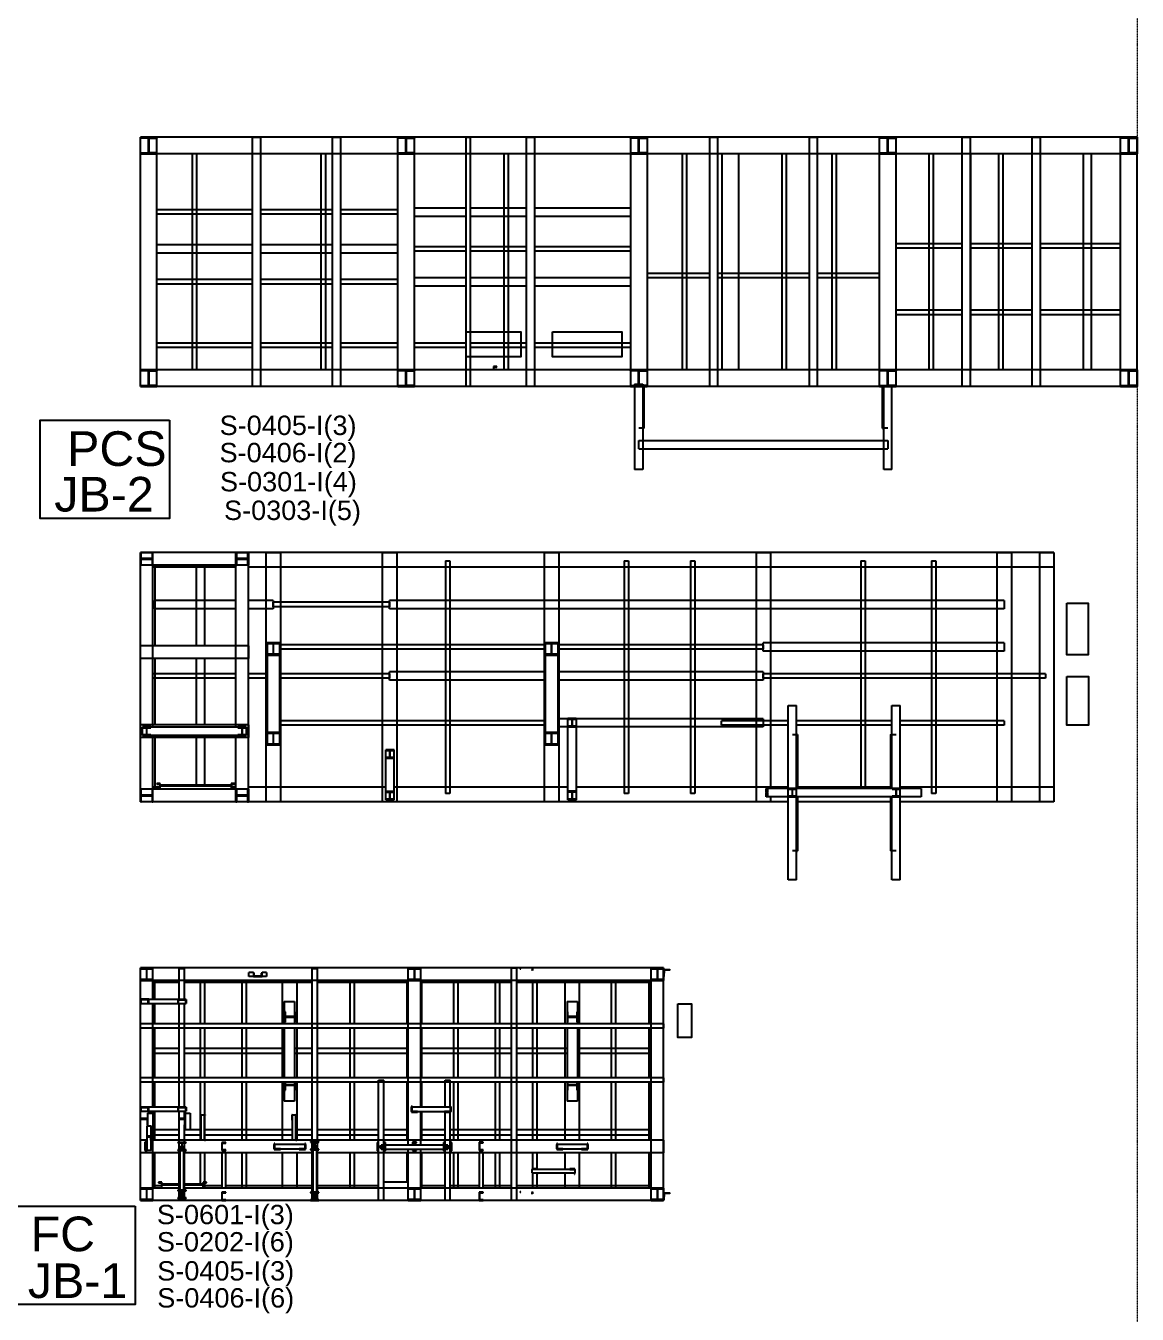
# Model space of a CAD drawing. Header units: inches. Extents: x 19 to 715735, y 34 to 210034.
# Drawn here: x 147627 to 160474, y 143443 to 158332 of the extents above; entities that cross this region are included whole.
import ezdxf

# ---------------------------------------------------------------- set-up
doc = ezdxf.new("R2010")
doc.units = ezdxf.units.IN
doc.header["$MEASUREMENT"] = 0
doc.linetypes.add('DIVIDE2', pattern=[0.625, 0.25, -0.125, 0, -0.125, 0, -0.125])
doc.layers.add('CABLEROUTEALL-EMBED 1_DWG$0$DwgTemplate', color=7, linetype='Continuous')
doc.layers.add('Junction Boxes', color=1, linetype='Continuous')
doc.layers.add('Layout', color=6, linetype='Continuous', lineweight=20)
doc.layers.add('SKIDS', color=3, linetype='Continuous', lineweight=30)
doc.styles.get("Standard").update_dxf_attribs({"font": 'arial.ttf'})

msp = doc.modelspace()

# ---------------------------------------------------------------- linework, layer by layer
at = {"layer": 'CABLEROUTEALL-EMBED 1_DWG$0$DwgTemplate', "color": 252, "linetype": 'Continuous'}
for p, q in [((148952, 157032), (148952, 157044)), ((148952, 157044), (149144, 157044)), ((148952, 156852), (148952, 157044)), ((160471, 157044), (148952, 157044)), ((148952, 154164), (148952, 157044)), ((148952, 157044), (149144, 157044)), ((149045, 157032), (148952, 157032)), ((149045, 156863), (149045, 157032)), ((149052, 157032), (149144, 157032)), ((149052, 156863), (149052, 157032)), ((149144, 157044), (149144, 157032)), ((149144, 154164), (149144, 157044)), ((150248, 154164), (150248, 157044)), ((150248, 157044), (150344, 157044)), ((150344, 154164), (150344, 157044)), ((151170, 157044), (151266, 157044)), ((151170, 157044), (151170, 154164)), ((151266, 157044), (151266, 154164)), ((151928, 157044), (152120, 157044)), ((151928, 154164), (151928, 157044)), ((151928, 157044), (152120, 157044)), ((151928, 157032), (151928, 157044)), ((152020, 157032), (151928, 157032)), ((152020, 156863), (152020, 157032)), ((152028, 156863), (152028, 157032)), ((152028, 157032), (152120, 157032)), ((152120, 154164), (152120, 157044)), ((152120, 157044), (152120, 157032)), ((152719, 154164), (152719, 157044)), ((152719, 157044), (152769, 157044)), ((152769, 154164), (152769, 157044)), ((153416, 154164), (153416, 157044)), ((153416, 157044), (153512, 157044)), ((153512, 154164), (153512, 157044)), ((154616, 157044), (154616, 154164)), ((154616, 157044), (154808, 157044)), ((154616, 157044), (154808, 157044)), ((154616, 157032), (154616, 157044)), ((154708, 157032), (154616, 157032)), ((154708, 156863), (154708, 157032)), ((154716, 157032), (154808, 157032)), ((154716, 156863), (154716, 157032)), ((154808, 157044), (154808, 154164)), ((154808, 157044), (154808, 157032)), ((155528, 157044), (155624, 157044)), ((155528, 157044), (155528, 154164)), ((155624, 157044), (155624, 154164)), ((156680, 157044), (156776, 157044)), ((156680, 157044), (156680, 154164)), ((156776, 157044), (156776, 154164)), ((157495, 157032), (157495, 157044)), ((157495, 157044), (157687, 157044)), ((157495, 154164), (157495, 157044)), ((157495, 157044), (157687, 157044)), ((157588, 157032), (157495, 157032)), ((157588, 156863), (157588, 157032)), ((157595, 157032), (157687, 157032)), ((157595, 156863), (157595, 157032)), ((157687, 157044), (157687, 157032)), ((157687, 154164), (157687, 157044)), ((158446, 157044), (158446, 154164)), ((158446, 157044), (158542, 157044)), ((158542, 157044), (158542, 154164)), ((159257, 157044), (159257, 154164)), ((159257, 157044), (159353, 157044)), ((159353, 157044), (159353, 154164)), ((160279, 154164), (160279, 157044)), ((160279, 157044), (160471, 157044)), ((160279, 157032), (160279, 157044)), ((160279, 157044), (160471, 157044)), ((160371, 157032), (160279, 157032)), ((160371, 156863), (160371, 157032)), ((160379, 157032), (160471, 157032)), ((160379, 156863), (160379, 157032)), ((160471, 154164), (160471, 157044)), ((160471, 157044), (160471, 156852)), ((160471, 157044), (160471, 157032)), ((148952, 156863), (149045, 156863)), ((148952, 156863), (148952, 156852)), ((148952, 156852), (149144, 156852)), ((160471, 156852), (148952, 156852)), ((149144, 156863), (149052, 156863)), ((149144, 156852), (149144, 156863)), ((149551, 156852), (149551, 154356)), ((149602, 156852), (149602, 154356)), ((151039, 156852), (151039, 154356)), ((151090, 156852), (151090, 154356)), ((151928, 156863), (152020, 156863)), ((151928, 156863), (151928, 156852)), ((151928, 156852), (152120, 156852)), ((152120, 156863), (152028, 156863)), ((152120, 156852), (152120, 156863)), ((153151, 156852), (153151, 154356)), ((153201, 156852), (153201, 154356)), ((154616, 156863), (154616, 156852)), ((154616, 156863), (154708, 156863)), ((154616, 156852), (154808, 156852)), ((154808, 156863), (154716, 156863)), ((154808, 156852), (154808, 156863)), ((155214, 156852), (155214, 154356)), ((155265, 156852), (155265, 154356)), ((155672, 156852), (155672, 154356)), ((155864, 156852), (155864, 154356)), ((156366, 156852), (156366, 154356)), ((156417, 156852), (156417, 154356)), ((156942, 156852), (156942, 154356)), ((156993, 156852), (156993, 154356)), ((157495, 156863), (157588, 156863)), ((157495, 156863), (157495, 156852)), ((157495, 156852), (157687, 156852)), ((157687, 156863), (157595, 156863)), ((157687, 156852), (157687, 156863)), ((158065, 156852), (158065, 154356)), ((158116, 156852), (158116, 154356)), ((158547, 156852), (158547, 154356)), ((158872, 156852), (158872, 154356)), ((158922, 156852), (158922, 154356)), ((159847, 156852), (159847, 154356)), ((159943, 156852), (159943, 154356)), ((160279, 156863), (160279, 156852)), ((160279, 156863), (160371, 156863)), ((160279, 156852), (160471, 156852)), ((160471, 156863), (160379, 156863)), ((160471, 156852), (160471, 156863)), ((150248, 156205), (149144, 156205)), ((151170, 156205), (150344, 156205)), ((151928, 156205), (151266, 156205)), ((152120, 156228), (152719, 156228)), ((152769, 156228), (153416, 156228)), ((153512, 156228), (154616, 156228)), ((150248, 156155), (149144, 156155)), ((151170, 156155), (150344, 156155)), ((151928, 156155), (151266, 156155)), ((152120, 156132), (152719, 156132)), ((152769, 156132), (153416, 156132)), ((153512, 156132), (154616, 156132)), ((149144, 155806), (150248, 155806)), ((150344, 155806), (151170, 155806)), ((151266, 155806), (151928, 155806)), ((152120, 155783), (152719, 155783)), ((152769, 155783), (153416, 155783)), ((153512, 155783), (154616, 155783)), ((158446, 155812), (157687, 155812)), ((158446, 155761), (157687, 155761)), ((159257, 155812), (158542, 155812)), ((159257, 155761), (158542, 155761)), ((160279, 155812), (159353, 155812)), ((160279, 155761), (159353, 155761)), ((149144, 155710), (150248, 155710)), ((150344, 155710), (151170, 155710)), ((151266, 155710), (151928, 155710)), ((152120, 155732), (152719, 155732)), ((152769, 155732), (153416, 155732)), ((153512, 155732), (154616, 155732)), ((155528, 155471), (154808, 155471)), ((156680, 155471), (155624, 155471)), ((157495, 155471), (156776, 155471)), ((150248, 155399), (149144, 155399)), ((150248, 155348), (149144, 155348)), ((151170, 155399), (150344, 155399)), ((151170, 155348), (150344, 155348)), ((151928, 155399), (151266, 155399)), ((151928, 155348), (151266, 155348)), ((152120, 155422), (152719, 155422)), ((152120, 155326), (152719, 155326)), ((152769, 155422), (153416, 155422)), ((152769, 155326), (153416, 155326)), ((153512, 155422), (154616, 155422)), ((153512, 155326), (154616, 155326)), ((155528, 155420), (154808, 155420)), ((156680, 155420), (155624, 155420)), ((157495, 155420), (156776, 155420)), ((158446, 155044), (157687, 155044)), ((159257, 155044), (158542, 155044)), ((160279, 155044), (159353, 155044)), ((158446, 154993), (157687, 154993)), ((159257, 154993), (158542, 154993)), ((160279, 154993), (159353, 154993)), ((149144, 154670), (150248, 154670)), ((149144, 154619), (150248, 154619)), ((150344, 154670), (151170, 154670)), ((150344, 154619), (151170, 154619)), ((151266, 154670), (151928, 154670)), ((151266, 154619), (151928, 154619)), ((152120, 154670), (152719, 154670)), ((152120, 154619), (152719, 154619)), ((152769, 154670), (153416, 154670)), ((152769, 154619), (153416, 154619)), ((153512, 154670), (154616, 154670)), ((153512, 154619), (154616, 154619)), ((160471, 154356), (148952, 154356)), ((148952, 154164), (148952, 154356)), ((148952, 154356), (149144, 154356)), ((148952, 154345), (148952, 154356)), ((149045, 154345), (148952, 154345)), ((149045, 154176), (149045, 154345)), ((149052, 154345), (149144, 154345)), ((149052, 154176), (149052, 154345)), ((149144, 154356), (149144, 154345)), ((151928, 154356), (152120, 154356)), ((151928, 154345), (151928, 154356)), ((152020, 154345), (151928, 154345)), ((152020, 154176), (152020, 154345)), ((152028, 154176), (152028, 154345)), ((152028, 154345), (152120, 154345)), ((152120, 154356), (152120, 154345)), ((152719, 154357), (152127, 154357)), ((152127, 154356), (152127, 154357)), ((153034, 154357), (152769, 154357)), ((153073, 154395), (153034, 154395)), ((153034, 154395), (153034, 154356)), ((153037, 154388), (153073, 154388)), ((153037, 154356), (153037, 154388)), ((153073, 154388), (153073, 154395)), ((154616, 154356), (154808, 154356)), ((154616, 154345), (154616, 154356)), ((154708, 154345), (154616, 154345)), ((154708, 154176), (154708, 154345)), ((154716, 154345), (154808, 154345)), ((154716, 154176), (154716, 154345)), ((154808, 154356), (154808, 154345)), ((157495, 154345), (157495, 154356)), ((157495, 154356), (157687, 154356)), ((157588, 154345), (157495, 154345)), ((157588, 154176), (157588, 154345)), ((157595, 154176), (157595, 154345)), ((157595, 154345), (157687, 154345)), ((157687, 154356), (157687, 154345)), ((160279, 154356), (160471, 154356)), ((160279, 154345), (160279, 154356)), ((160371, 154345), (160279, 154345)), ((160371, 154176), (160371, 154345)), ((160379, 154176), (160379, 154345)), ((160379, 154345), (160471, 154345)), ((160471, 154356), (160471, 154345)), ((160471, 154356), (160471, 154164)), ((148952, 154176), (148952, 154164)), ((148952, 154176), (149045, 154176)), ((160471, 154164), (148952, 154164)), ((149144, 154164), (148952, 154164)), ((148952, 154164), (149144, 154164)), ((149144, 154176), (149052, 154176)), ((149144, 154164), (149144, 154176)), ((150344, 154164), (150248, 154164)), ((151266, 154164), (151170, 154164)), ((151928, 154176), (151928, 154164)), ((151928, 154176), (152020, 154176)), ((151928, 154164), (152120, 154164)), ((152120, 154164), (151928, 154164)), ((152120, 154176), (152028, 154176)), ((152120, 154164), (152120, 154176)), ((152769, 154164), (152719, 154164)), ((153512, 154164), (153416, 154164)), ((154616, 154176), (154708, 154176)), ((154616, 154176), (154616, 154164)), ((154808, 154164), (154616, 154164)), ((154616, 154164), (154808, 154164)), ((154664, 154189), (154664, 153204)), ((154664, 154189), (154760, 154189)), ((154808, 154176), (154716, 154176)), ((154760, 154189), (154760, 153204)), ((154772, 154164), (154772, 153684)), ((154808, 154164), (154808, 154176)), ((155624, 154164), (155528, 154164)), ((156776, 154164), (156680, 154164)), ((157495, 154176), (157588, 154176)), ((157495, 154176), (157495, 154164)), ((157495, 154164), (157687, 154164)), ((157687, 154164), (157495, 154164)), ((157531, 153684), (157531, 154164)), ((157531, 154164), (157543, 154164)), ((157543, 154165), (157639, 154165)), ((157543, 153204), (157543, 154165)), ((157687, 154176), (157595, 154176)), ((157639, 153204), (157639, 154165)), ((157687, 154164), (157687, 154176)), ((158542, 154164), (158446, 154164)), ((159353, 154164), (159257, 154164)), ((160279, 154176), (160279, 154164)), ((160279, 154176), (160371, 154176)), ((160279, 154164), (160471, 154164)), ((160471, 154164), (160279, 154164)), ((160471, 154176), (160379, 154176)), ((160471, 154164), (160471, 154176)), ((154772, 153684), (154712, 153684)), ((154760, 153680), (154772, 153680)), ((154772, 153680), (154772, 153684)), ((157531, 153684), (157531, 153680)), ((157591, 153684), (157531, 153684)), ((157531, 153680), (157543, 153680)), ((154712, 153444), (154712, 153540)), ((154712, 153540), (157591, 153540)), ((157591, 153540), (157591, 153444)), ((154712, 153444), (157591, 153444)), ((154760, 153204), (154664, 153204)), ((157639, 153204), (157543, 153204)), ((148952, 152244), (149096, 152244)), ((148952, 149365), (148952, 152244)), ((148962, 152244), (148952, 152244)), ((148952, 152244), (148952, 152100)), ((148952, 152100), (148952, 152244)), ((150200, 152244), (148952, 152244)), ((148962, 152176), (148962, 152244)), ((149087, 152176), (148962, 152176)), ((149096, 152244), (149087, 152244)), ((149087, 152244), (149087, 152176)), ((149096, 150228), (149096, 152244)), ((149096, 152100), (149096, 152244)), ((150066, 152244), (150056, 152244)), ((150056, 152244), (150056, 152100)), ((150056, 152244), (150200, 152244)), ((150056, 150228), (150056, 152244)), ((150066, 152176), (150066, 152244)), ((150191, 152176), (150066, 152176)), ((150191, 152244), (150191, 152176)), ((150200, 152244), (150191, 152244)), ((150200, 152100), (150200, 152244)), ((159511, 152244), (150200, 152244)), ((150200, 152244), (150200, 152100)), ((150200, 149365), (150200, 152244)), ((150404, 152244), (150404, 149365)), ((150404, 152244), (150572, 152244)), ((150572, 152244), (150572, 149365)), ((151748, 152244), (151748, 149365)), ((151748, 152244), (151916, 152244)), ((151916, 152244), (151916, 149365)), ((153620, 152244), (153620, 149365)), ((153620, 152244), (153788, 152244)), ((153788, 152244), (153788, 149365)), ((156068, 152244), (156068, 149365)), ((156068, 152244), (156236, 152244)), ((156236, 152244), (156236, 149517)), ((158851, 152244), (158851, 149365)), ((158851, 152244), (159019, 152244)), ((159019, 152244), (159019, 149365)), ((159343, 152244), (159343, 149365)), ((159343, 152244), (159511, 152244)), ((159511, 152244), (159511, 152076)), ((159511, 152244), (159511, 149365)), ((148952, 152100), (148962, 152100)), ((150200, 152100), (148952, 152100)), ((148962, 152169), (149087, 152169)), ((148962, 152100), (148962, 152169)), ((149087, 152169), (149087, 152100)), ((149087, 152100), (149096, 152100)), ((150056, 152076), (149096, 152076)), ((149120, 152100), (149120, 151165)), ((149596, 152100), (149596, 151165)), ((149692, 152100), (149692, 151165)), ((150056, 152100), (150066, 152100)), ((150066, 152100), (150066, 152169)), ((150066, 152169), (150191, 152169)), ((150191, 152169), (150191, 152100)), ((150191, 152100), (150200, 152100)), ((159511, 152076), (150200, 152076)), ((152479, 152148), (152529, 152148)), ((152479, 152148), (152479, 149461)), ((152529, 152148), (152529, 149461)), ((154542, 152148), (154593, 152148)), ((154542, 152148), (154542, 149461)), ((154593, 152148), (154593, 149461)), ((155310, 152148), (155310, 149461)), ((155310, 152148), (155361, 152148)), ((155361, 152148), (155361, 149461)), ((157278, 152148), (157329, 152148)), ((157278, 152148), (157278, 149517)), ((157329, 152148), (157329, 149517)), ((158094, 152148), (158145, 152148)), ((158094, 152148), (158094, 149461)), ((158145, 152148), (158145, 149461)), ((150056, 151692), (149120, 151692)), ((149120, 151596), (149120, 151692)), ((150056, 151596), (149120, 151596)), ((150488, 151692), (150200, 151692)), ((150488, 151596), (150200, 151596)), ((150488, 151692), (150488, 151596)), ((150488, 151619), (150488, 151670)), ((151832, 151670), (150488, 151670)), ((151832, 151619), (150488, 151619)), ((158935, 151692), (151832, 151692)), ((151832, 151596), (151832, 151692)), ((151832, 151670), (151832, 151619)), ((158935, 151596), (151832, 151596)), ((158935, 151692), (158935, 151596)), ((148952, 151021), (148952, 151165)), ((150200, 151165), (148952, 151165)), ((150200, 151165), (150200, 151021)), ((150560, 151203), (150416, 151203)), ((150416, 151203), (150416, 151193)), ((150416, 151203), (150416, 150022)), ((150416, 151203), (150560, 151203)), ((150416, 151193), (150485, 151193)), ((150485, 151193), (150485, 151069)), ((150492, 151069), (150492, 151193)), ((150492, 151193), (150560, 151193)), ((150560, 151193), (150560, 151203)), ((150560, 151203), (150560, 150022)), ((153632, 151180), (150560, 151180)), ((153632, 151130), (150560, 151130)), ((153776, 151203), (153632, 151203)), ((153632, 151203), (153632, 151193)), ((153632, 151203), (153776, 151203)), ((153632, 151203), (153632, 150022)), ((153632, 151193), (153701, 151193)), ((153701, 151193), (153701, 151069)), ((153707, 151193), (153776, 151193)), ((153707, 151069), (153707, 151193)), ((153776, 151193), (153776, 151203)), ((153776, 151203), (153776, 150022)), ((156152, 151180), (153776, 151180)), ((156152, 151130), (153776, 151130)), ((158935, 151203), (156152, 151203)), ((156152, 151107), (156152, 151203)), ((156152, 151180), (156152, 151130)), ((158935, 151203), (158935, 151107)), ((150200, 151021), (148952, 151021)), ((149120, 151021), (149120, 150253)), ((149596, 151021), (149596, 150253)), ((149692, 151021), (149692, 150253)), ((150416, 151069), (150416, 151059)), ((150485, 151069), (150416, 151069)), ((150416, 151059), (150560, 151059)), ((150560, 151069), (150492, 151069)), ((150560, 151059), (150560, 151069)), ((153701, 151069), (153632, 151069)), ((153632, 151069), (153632, 151059)), ((153632, 151059), (153776, 151059)), ((153776, 151069), (153707, 151069)), ((153776, 151059), (153776, 151069)), ((158935, 151107), (156152, 151107)), ((150056, 150844), (149096, 150844)), ((150416, 150844), (150200, 150844)), ((151832, 150844), (150560, 150844)), ((153632, 150867), (151832, 150867)), ((151832, 150771), (151832, 150867)), ((151832, 150844), (151832, 150794)), ((156152, 150867), (153776, 150867)), ((156152, 150867), (156152, 150771)), ((156152, 150794), (156152, 150844)), ((159415, 150844), (156152, 150844)), ((159415, 150844), (159415, 150794)), ((150056, 150794), (149096, 150794)), ((150416, 150794), (150200, 150794)), ((151832, 150794), (150560, 150794)), ((153632, 150771), (151832, 150771)), ((156152, 150771), (153776, 150771)), ((159415, 150794), (156152, 150794)), ((156440, 148461), (156440, 150477)), ((156440, 150477), (156536, 150477)), ((156536, 148461), (156536, 150477)), ((157639, 150477), (157735, 150477)), ((157639, 149517), (157639, 150477)), ((157735, 148461), (157735, 150477)), ((148952, 150109), (148952, 150253)), ((150200, 150253), (148952, 150253)), ((150200, 150253), (150200, 150109)), ((153632, 150302), (150560, 150302)), ((153632, 150251), (150560, 150251)), ((153894, 150325), (153776, 150325)), ((153894, 150326), (153993, 150326)), ((153894, 149386), (153894, 150326)), ((153990, 150326), (153894, 150326)), ((153894, 150326), (153894, 150318)), ((153894, 150318), (153940, 150318)), ((153894, 150238), (153894, 150230)), ((153940, 150238), (153894, 150238)), ((153940, 150318), (153940, 150238)), ((153945, 150238), (153945, 150318)), ((153945, 150318), (153990, 150318)), ((153990, 150238), (153945, 150238)), ((153990, 150318), (153990, 150326)), ((153990, 150230), (153990, 150238)), ((153993, 149386), (153993, 150326)), ((156152, 150325), (153993, 150325)), ((156440, 150302), (155668, 150302)), ((155668, 150251), (155668, 150302)), ((156440, 150251), (155668, 150251)), ((156152, 150325), (156152, 150229)), ((157639, 150302), (156536, 150302)), ((157639, 150251), (156536, 150251)), ((158935, 150302), (157735, 150302)), ((158935, 150251), (157735, 150251)), ((158935, 150302), (158935, 150251)), ((150200, 150109), (148952, 150109)), ((149072, 150229), (148976, 150229)), ((148976, 150229), (148976, 150221)), ((150176, 150228), (148976, 150228)), ((148976, 150132), (148976, 150228)), ((148976, 150221), (149022, 150221)), ((148976, 150140), (148976, 150133)), ((149022, 150140), (148976, 150140)), ((148976, 150133), (149072, 150133)), ((150176, 150132), (148976, 150132)), ((149022, 150221), (149022, 150140)), ((149027, 150140), (149027, 150221)), ((149027, 150221), (149072, 150221)), ((149072, 150140), (149027, 150140)), ((149072, 150221), (149072, 150229)), ((149072, 150133), (149072, 150140)), ((149096, 149365), (149096, 150132)), ((149120, 150109), (149120, 149509)), ((149596, 150109), (149596, 149557)), ((149692, 150109), (149692, 149557)), ((150056, 149365), (150056, 150132)), ((150080, 150229), (150080, 150221)), ((150176, 150229), (150080, 150229)), ((150080, 150221), (150125, 150221)), ((150080, 150140), (150080, 150133)), ((150125, 150140), (150080, 150140)), ((150080, 150133), (150176, 150133)), ((150125, 150221), (150125, 150140)), ((150131, 150140), (150131, 150221)), ((150131, 150221), (150176, 150221)), ((150176, 150140), (150131, 150140)), ((150176, 150221), (150176, 150229)), ((150176, 150228), (150176, 150132)), ((150176, 150133), (150176, 150140)), ((150416, 150166), (150416, 150157)), ((150560, 150166), (150416, 150166)), ((150416, 150157), (150485, 150157)), ((150485, 150157), (150485, 150032)), ((150492, 150032), (150492, 150157)), ((150492, 150157), (150560, 150157)), ((150560, 150157), (150560, 150166)), ((153632, 150166), (153632, 150157)), ((153776, 150166), (153632, 150166)), ((153632, 150157), (153701, 150157)), ((153701, 150157), (153701, 150032)), ((153707, 150157), (153776, 150157)), ((153707, 150032), (153707, 150157)), ((153894, 150229), (153776, 150229)), ((153776, 150157), (153776, 150166)), ((153894, 150230), (153990, 150230)), ((156152, 150229), (153993, 150229)), ((156488, 150141), (156548, 150141)), ((156548, 150144), (156536, 150144)), ((156548, 150141), (156548, 150144)), ((156548, 150141), (156548, 149517)), ((157639, 150145), (157627, 150145)), ((157627, 150145), (157627, 150141)), ((157627, 149517), (157627, 150141)), ((157627, 150141), (157687, 150141)), ((150485, 150032), (150416, 150032)), ((150416, 150032), (150416, 150022)), ((150416, 150022), (150560, 150022)), ((150560, 150022), (150416, 150022)), ((150560, 150032), (150492, 150032)), ((150560, 150022), (150560, 150032)), ((151788, 149965), (151788, 149957)), ((151884, 149965), (151788, 149965)), ((151788, 149389), (151788, 149965)), ((151788, 149965), (151884, 149965)), ((151788, 149957), (151833, 149957)), ((151833, 149957), (151833, 149876)), ((151839, 149876), (151839, 149957)), ((151839, 149957), (151884, 149957)), ((151884, 149957), (151884, 149965)), ((151884, 149389), (151884, 149965)), ((153632, 150032), (153632, 150022)), ((153701, 150032), (153632, 150032)), ((153632, 150022), (153776, 150022)), ((153776, 150022), (153632, 150022)), ((153776, 150032), (153707, 150032)), ((153776, 150022), (153776, 150032)), ((151788, 149876), (151788, 149869)), ((151833, 149876), (151788, 149876)), ((151788, 149869), (151884, 149869)), ((151884, 149876), (151839, 149876)), ((151884, 149869), (151884, 149876)), ((148952, 149509), (148952, 149365)), ((148962, 149509), (148952, 149509)), ((148952, 149365), (148952, 149509)), ((150200, 149509), (148952, 149509)), ((148962, 149440), (148962, 149509)), ((149096, 149509), (149087, 149509)), ((149087, 149509), (149087, 149440)), ((149178, 149533), (149096, 149533)), ((149096, 149365), (149096, 149509)), ((149181, 149577), (149142, 149577)), ((149142, 149577), (149142, 149570)), ((149142, 149570), (149178, 149570)), ((149178, 149570), (149178, 149509)), ((149181, 149509), (149181, 149577)), ((150001, 149557), (149181, 149557)), ((150001, 149547), (149181, 149547)), ((150039, 149577), (150001, 149577)), ((150001, 149577), (150001, 149509)), ((150004, 149570), (150039, 149570)), ((150004, 149509), (150004, 149570)), ((150009, 149547), (150004, 149547)), ((150016, 149547), (150009, 149547)), ((150009, 149547), (150009, 149509)), ((150016, 149547), (150016, 149509)), ((150056, 149533), (150016, 149533)), ((150039, 149570), (150039, 149577)), ((150066, 149509), (150056, 149509)), ((150056, 149509), (150056, 149365)), ((150066, 149440), (150066, 149509)), ((150191, 149509), (150191, 149440)), ((150200, 149509), (150191, 149509)), ((151788, 149533), (150200, 149533)), ((150200, 149509), (150200, 149365)), ((150200, 149365), (150200, 149509)), ((153894, 149533), (151884, 149533)), ((156440, 149533), (153993, 149533)), ((156183, 149517), (156183, 149421)), ((156184, 149517), (156183, 149517)), ((156184, 149472), (156184, 149517)), ((156199, 149517), (156184, 149517)), ((156200, 149517), (156199, 149517)), ((156199, 149517), (156199, 149472)), ((156440, 149517), (156200, 149517)), ((156200, 149421), (156200, 149517)), ((156536, 149517), (156440, 149517)), ((156440, 149517), (156440, 149509)), ((156440, 149509), (156485, 149509)), ((156485, 149509), (156485, 149429)), ((156490, 149509), (156536, 149509)), ((156490, 149429), (156490, 149509)), ((157642, 149517), (156536, 149517)), ((156536, 149509), (156536, 149517)), ((157627, 149533), (156548, 149533)), ((157735, 149517), (157642, 149517)), ((157642, 149509), (157685, 149509)), ((157685, 149509), (157685, 149429)), ((157690, 149429), (157690, 149509)), ((157690, 149509), (157735, 149509)), ((159511, 149533), (157735, 149533)), ((157735, 149509), (157735, 149517)), ((157975, 149517), (157735, 149517)), ((157975, 149517), (157975, 149421)), ((159511, 149533), (159511, 149365)), ((148952, 149365), (148962, 149365)), ((149096, 149365), (148952, 149365)), ((150200, 149365), (148952, 149365)), ((149087, 149440), (148962, 149440)), ((148962, 149365), (148962, 149433)), ((148962, 149433), (149087, 149433)), ((149087, 149433), (149087, 149365)), ((149087, 149365), (149096, 149365)), ((150056, 149365), (150066, 149365)), ((150200, 149365), (150056, 149365)), ((150191, 149440), (150066, 149440)), ((150066, 149365), (150066, 149433)), ((150066, 149433), (150191, 149433)), ((150191, 149433), (150191, 149365)), ((150191, 149365), (150200, 149365)), ((156440, 149365), (150200, 149365)), ((150572, 149365), (150404, 149365)), ((151916, 149365), (151748, 149365)), ((151884, 149485), (151788, 149485)), ((151788, 149485), (151788, 149477)), ((151788, 149477), (151833, 149477)), ((151833, 149396), (151788, 149396)), ((151788, 149396), (151788, 149389)), ((151788, 149389), (151884, 149389)), ((151884, 149389), (151788, 149389)), ((151833, 149477), (151833, 149396)), ((151839, 149396), (151839, 149477)), ((151839, 149477), (151884, 149477)), ((151884, 149396), (151839, 149396)), ((151884, 149477), (151884, 149485)), ((151884, 149389), (151884, 149396)), ((152529, 149461), (152479, 149461)), ((153788, 149365), (153620, 149365)), ((153993, 149487), (153894, 149487)), ((153894, 149487), (153894, 149479)), ((153894, 149479), (153940, 149479)), ((153940, 149394), (153894, 149394)), ((153894, 149394), (153894, 149386)), ((153894, 149386), (153993, 149386)), ((153993, 149386), (153894, 149386)), ((153940, 149479), (153940, 149394)), ((153947, 149479), (153993, 149479)), ((153947, 149394), (153947, 149479)), ((153993, 149394), (153947, 149394)), ((153993, 149479), (153993, 149487)), ((153993, 149386), (153993, 149394)), ((154593, 149461), (154542, 149461)), ((155361, 149461), (155310, 149461)), ((156236, 149365), (156068, 149365)), ((156183, 149421), (156184, 149421)), ((156199, 149472), (156184, 149472)), ((156184, 149421), (156184, 149466)), ((156184, 149466), (156199, 149466)), ((156199, 149421), (156184, 149421)), ((156199, 149466), (156199, 149421)), ((156199, 149421), (156200, 149421)), ((156440, 149421), (156200, 149421)), ((156236, 149421), (156236, 149365)), ((156485, 149429), (156440, 149429)), ((156440, 149429), (156440, 149421)), ((156440, 149421), (156536, 149421)), ((156536, 149429), (156490, 149429)), ((156536, 149421), (156536, 149429)), ((157642, 149421), (156536, 149421)), ((156548, 149421), (156548, 148797)), ((157627, 149365), (156548, 149365)), ((157627, 148797), (157627, 149421)), ((157639, 148461), (157639, 149421)), ((157685, 149429), (157642, 149429)), ((157642, 149421), (157735, 149421)), ((157735, 149429), (157690, 149429)), ((157735, 149421), (157735, 149429)), ((157975, 149421), (157735, 149421)), ((159511, 149365), (157735, 149365)), ((158145, 149461), (158094, 149461)), ((159019, 149365), (158851, 149365)), ((159511, 149365), (159343, 149365)), ((156548, 148797), (156488, 148797)), ((156536, 148794), (156548, 148794)), ((156548, 148794), (156548, 148797)), ((157687, 148797), (157627, 148797)), ((157627, 148797), (157627, 148794)), ((157627, 148794), (157639, 148794)), ((156536, 148461), (156440, 148461)), ((157735, 148461), (157639, 148461)), ((155000, 147445), (148952, 147445)), ((148952, 147301), (148952, 147445)), ((155000, 147445), (148952, 147445)), ((148952, 147445), (148952, 147445)), ((148952, 144757), (148952, 147445)), ((148952, 147445), (149096, 147445)), ((148952, 147445), (148952, 147435)), ((149096, 147445), (148952, 147445)), ((148952, 147435), (149021, 147435)), ((149021, 147435), (149021, 147311)), ((149028, 147311), (149028, 147435)), ((149028, 147435), (149096, 147435)), ((149096, 147081), (149096, 147445)), ((149096, 147435), (149096, 147445)), ((149402, 147081), (149402, 147439)), ((149402, 147439), (149463, 147439)), ((149463, 147081), (149463, 147439)), ((150938, 147439), (150998, 147439)), ((150938, 145437), (150938, 147439)), ((150998, 145437), (150998, 147439)), ((152048, 147445), (152048, 147435)), ((152192, 147445), (152048, 147445)), ((152048, 147445), (152192, 147445)), ((152048, 145397), (152048, 147445)), ((152048, 147435), (152117, 147435)), ((152117, 147435), (152117, 147311)), ((152123, 147311), (152123, 147435)), ((152123, 147435), (152192, 147435)), ((152192, 147435), (152192, 147445)), ((152192, 145836), (152192, 147445)), ((153242, 144757), (153242, 147445)), ((153242, 147445), (153302, 147445)), ((153302, 144757), (153302, 147445)), ((153340, 147434), (153337, 147434)), ((153338, 147441), (153340, 147441)), ((153349, 147440), (153340, 147441)), ((153340, 147441), (153340, 147434)), ((153340, 147434), (153349, 147433)), ((153470, 147425), (153487, 147424)), ((153488, 147431), (153471, 147432)), ((153487, 147424), (153488, 147431)), ((153495, 147424), (153487, 147424)), ((153488, 147431), (153495, 147431)), ((154856, 147445), (154856, 147435)), ((155000, 147445), (154856, 147445)), ((154856, 147445), (155000, 147445)), ((154856, 144757), (154856, 147445)), ((154856, 147435), (154924, 147435)), ((154924, 147435), (154924, 147311)), ((154931, 147311), (154931, 147435)), ((154931, 147435), (155000, 147435)), ((155000, 147435), (155000, 147445)), ((155000, 147445), (155000, 147301)), ((155000, 144757), (155000, 147445)), ((155000, 147445), (155000, 147445)), ((155000, 147431), (155071, 147427)), ((155000, 147427), (155071, 147427)), ((155071, 147420), (155000, 147420)), ((155005, 147420), (155001, 147345)), ((155071, 147427), (155071, 147420)), ((149021, 147311), (148952, 147311)), ((148952, 147311), (148952, 147301)), ((155000, 147301), (148952, 147301)), ((148952, 147301), (149096, 147301)), ((149096, 147311), (149028, 147311)), ((149096, 147301), (149096, 147311)), ((149402, 147277), (149096, 147277)), ((149120, 147081), (149120, 147301)), ((150938, 147277), (149463, 147277)), ((149647, 146798), (149647, 147301)), ((149698, 146798), (149698, 147301)), ((150127, 146798), (150127, 147301)), ((150178, 146798), (150178, 147301)), ((150260, 147393), (150207, 147393)), ((150207, 147344), (150207, 147393)), ((150260, 147344), (150207, 147344)), ((150260, 147393), (150260, 147344)), ((150267, 147383), (150260, 147383)), ((150260, 147383), (150260, 147345)), ((150260, 147345), (150358, 147345)), ((150267, 147348), (150267, 147383)), ((150350, 147348), (150267, 147348)), ((150350, 147383), (150350, 147348)), ((150358, 147383), (150350, 147383)), ((150358, 147344), (150358, 147393)), ((150411, 147393), (150358, 147393)), ((150358, 147345), (150358, 147383)), ((150411, 147344), (150358, 147344)), ((150411, 147393), (150411, 147344)), ((150596, 146798), (150596, 147301)), ((150764, 146798), (150764, 147301)), ((152048, 147277), (150998, 147277)), ((151375, 146798), (151375, 147301)), ((151426, 146798), (151426, 147301)), ((152036, 146798), (152036, 147301)), ((152048, 147311), (152048, 147301)), ((152117, 147311), (152048, 147311)), ((152048, 147301), (152192, 147301)), ((152192, 147311), (152123, 147311)), ((152192, 147301), (152192, 147311)), ((153242, 147277), (152192, 147277)), ((152204, 146798), (152204, 147301)), ((152575, 146798), (152575, 147301)), ((152625, 146798), (152625, 147301)), ((153055, 146798), (153055, 147301)), ((153105, 146798), (153105, 147301)), ((154856, 147277), (153302, 147277)), ((153487, 146798), (153487, 147301)), ((153537, 146798), (153537, 147301)), ((153860, 146798), (153860, 147301)), ((154028, 146798), (154028, 147301)), ((154398, 146798), (154398, 147301)), ((154449, 146798), (154449, 147301)), ((154832, 146798), (154832, 147301)), ((154856, 147311), (154856, 147301)), ((154924, 147311), (154856, 147311)), ((154856, 147301), (155000, 147301)), ((155000, 147311), (154931, 147311)), ((155000, 147345), (155001, 147345)), ((155000, 147301), (155000, 147311)), ((148952, 147084), (148952, 147038)), ((149048, 147084), (148952, 147084)), ((148952, 147038), (148961, 147038)), ((149480, 147081), (148961, 147081)), ((148961, 147035), (148961, 147081)), ((148961, 147079), (149040, 147079)), ((148961, 147038), (148961, 147079)), ((148961, 147035), (149480, 147035)), ((149040, 147079), (149040, 147038)), ((149040, 147038), (149048, 147038)), ((149048, 147038), (149048, 147084)), ((149096, 145836), (149096, 147035)), ((149120, 146798), (149120, 147035)), ((149480, 147081), (149384, 147081)), ((149384, 147081), (149384, 147035)), ((149384, 147035), (149393, 147035)), ((149393, 147076), (149472, 147076)), ((149393, 147035), (149393, 147076)), ((149402, 145836), (149402, 147035)), ((149463, 145836), (149463, 147035)), ((149472, 147076), (149472, 147035)), ((149472, 147035), (149480, 147035)), ((149480, 147081), (149480, 147035)), ((149480, 147035), (149480, 147081)), ((150613, 147056), (150613, 146798)), ((150613, 147056), (150733, 147056)), ((150733, 147056), (150733, 146798)), ((153884, 147056), (153884, 146798)), ((153884, 147056), (154004, 147056)), ((154004, 147056), (154004, 146798)), ((150620, 146939), (150620, 146819)), ((150629, 146939), (150620, 146939)), ((150620, 146819), (150629, 146819)), ((150629, 146882), (150629, 146939)), ((150732, 146882), (150629, 146882)), ((150629, 146819), (150629, 146876)), ((150629, 146876), (150732, 146876)), ((150740, 146939), (150732, 146939)), ((150732, 146939), (150732, 146882)), ((150732, 146876), (150732, 146819)), ((150732, 146819), (150740, 146819)), ((150740, 146819), (150740, 146939)), ((153884, 146939), (153884, 146819)), ((153893, 146939), (153884, 146939)), ((153884, 146819), (153893, 146819)), ((153893, 146882), (153893, 146939)), ((153995, 146882), (153893, 146882)), ((153893, 146876), (153995, 146876)), ((153893, 146819), (153893, 146876)), ((153995, 146939), (153995, 146882)), ((154004, 146939), (153995, 146939)), ((153995, 146876), (153995, 146819)), ((153995, 146819), (154004, 146819)), ((154004, 146819), (154004, 146939)), ((155000, 146798), (148952, 146798)), ((148952, 146748), (148952, 146798)), ((155000, 146748), (148952, 146748)), ((149120, 146175), (149120, 146748)), ((149647, 146175), (149647, 146748)), ((149698, 146175), (149698, 146748)), ((150127, 146175), (150127, 146748)), ((150178, 146175), (150178, 146748)), ((150596, 146175), (150596, 146748)), ((150613, 146748), (150613, 146175)), ((150733, 146748), (150733, 146175)), ((150764, 146175), (150764, 146748)), ((151375, 146175), (151375, 146748)), ((151426, 146175), (151426, 146748)), ((152036, 146175), (152036, 146748)), ((152204, 146175), (152204, 146748)), ((152575, 146175), (152575, 146748)), ((152625, 146175), (152625, 146748)), ((153055, 146175), (153055, 146748)), ((153105, 146175), (153105, 146748)), ((153487, 146175), (153487, 146748)), ((153537, 146175), (153537, 146748)), ((153860, 146175), (153860, 146748)), ((153884, 146748), (153884, 146175)), ((154004, 146748), (154004, 146175)), ((154028, 146175), (154028, 146748)), ((154398, 146175), (154398, 146748)), ((154449, 146175), (154449, 146748)), ((154832, 146175), (154832, 146748)), ((155000, 146798), (155000, 146748)), ((149402, 146515), (149096, 146515)), ((150613, 146515), (149463, 146515)), ((150938, 146515), (150733, 146515)), ((152048, 146515), (150998, 146515)), ((153242, 146515), (152192, 146515)), ((153884, 146515), (153302, 146515)), ((154856, 146515), (154004, 146515)), ((149402, 146455), (149096, 146455)), ((150613, 146455), (149463, 146455)), ((150938, 146455), (150733, 146455)), ((152048, 146455), (150998, 146455)), ((153242, 146455), (152192, 146455)), ((153884, 146455), (153302, 146455)), ((154856, 146455), (154004, 146455)), ((155000, 146175), (148952, 146175)), ((148952, 146124), (148952, 146175)), ((155000, 146124), (148952, 146124)), ((149120, 145836), (149120, 146124)), ((149647, 145747), (149647, 146124)), ((149698, 145747), (149698, 146124)), ((150127, 145453), (150127, 146124)), ((150178, 145453), (150178, 146124)), ((150596, 145453), (150596, 146124)), ((150613, 146124), (150613, 145905)), ((150620, 146124), (150620, 146032)), ((150629, 146095), (150629, 146124)), ((150732, 146095), (150629, 146095)), ((150629, 146032), (150629, 146088)), ((150629, 146088), (150732, 146088)), ((150732, 146124), (150732, 146095)), ((150732, 146088), (150732, 146032)), ((150733, 146124), (150733, 145905)), ((150740, 146032), (150740, 146124)), ((150764, 145453), (150764, 146124)), ((151375, 145453), (151375, 146124)), ((151426, 145453), (151426, 146124)), ((151706, 145381), (151706, 146149)), ((151706, 146149), (151766, 146149)), ((151766, 145397), (151766, 146149)), ((152036, 145453), (152036, 146124)), ((152204, 145836), (152204, 146124)), ((152474, 145836), (152474, 146149)), ((152474, 146149), (152534, 146149)), ((152534, 145849), (152534, 146149)), ((152575, 145453), (152575, 146124)), ((152625, 145453), (152625, 146124)), ((153055, 145453), (153055, 146124)), ((153105, 145453), (153105, 146124)), ((153487, 145453), (153487, 146124)), ((153537, 145453), (153537, 146124)), ((153860, 145453), (153860, 146124)), ((153884, 146124), (153884, 145905)), ((153884, 146124), (153884, 146032)), ((153893, 146095), (153893, 146124)), ((153995, 146095), (153893, 146095)), ((153893, 146088), (153995, 146088)), ((153893, 146032), (153893, 146088)), ((153995, 146124), (153995, 146095)), ((153995, 146088), (153995, 146032)), ((154004, 146124), (154004, 145905)), ((154004, 146032), (154004, 146124)), ((154028, 145453), (154028, 146124)), ((154398, 145453), (154398, 146124)), ((154449, 145453), (154449, 146124)), ((154832, 145453), (154832, 146124)), ((155000, 146175), (155000, 146124)), ((150620, 146032), (150629, 146032)), ((150732, 146032), (150740, 146032)), ((153884, 146032), (153893, 146032)), ((153995, 146032), (154004, 146032)), ((148952, 145836), (148952, 145790)), ((149048, 145836), (148952, 145836)), ((148952, 145790), (148961, 145790)), ((148961, 145790), (148961, 145836)), ((149480, 145836), (148961, 145836)), ((148961, 145790), (148961, 145831)), ((148961, 145831), (149040, 145831)), ((148961, 145790), (149480, 145790)), ((149040, 145831), (149040, 145790)), ((149040, 145790), (149048, 145790)), ((149048, 145790), (149048, 145836)), ((149096, 145765), (149096, 145790)), ((149120, 145453), (149120, 145790)), ((149384, 145836), (149384, 145790)), ((149480, 145836), (149384, 145836)), ((149384, 145790), (149393, 145790)), ((149393, 145831), (149472, 145831)), ((149393, 145790), (149393, 145831)), ((149402, 145705), (149402, 145790)), ((149463, 145705), (149463, 145790)), ((149472, 145831), (149472, 145790)), ((149472, 145790), (149480, 145790)), ((149480, 145790), (149480, 145836)), ((149480, 145836), (149480, 145790)), ((150733, 145905), (150613, 145905)), ((152092, 145849), (152084, 145849)), ((152084, 145849), (152084, 145777)), ((152084, 145785), (152084, 145836)), ((152540, 145836), (152084, 145836)), ((152084, 145785), (152540, 145785)), ((152084, 145777), (152156, 145777)), ((152092, 145785), (152092, 145849)), ((152156, 145785), (152092, 145785)), ((152156, 145777), (152156, 145785)), ((152192, 145397), (152192, 145785)), ((152204, 145453), (152204, 145785)), ((152468, 145785), (152468, 145777)), ((152532, 145785), (152468, 145785)), ((152468, 145777), (152540, 145777)), ((152474, 145785), (152474, 145785)), ((152474, 145397), (152474, 145777)), ((152540, 145849), (152532, 145849)), ((152532, 145849), (152532, 145785)), ((152534, 145381), (152534, 145777)), ((152540, 145777), (152540, 145849)), ((152540, 145836), (152540, 145785)), ((154004, 145905), (153884, 145905)), ((148964, 145705), (148964, 145697)), ((149036, 145705), (148964, 145705)), ((148964, 145697), (149029, 145697)), ((149029, 145697), (149029, 145633)), ((149029, 145633), (149036, 145633)), ((149029, 145333), (149029, 145621)), ((149029, 145621), (149077, 145621)), ((149036, 145765), (149097, 145765)), ((149036, 145765), (149036, 145621)), ((149036, 145633), (149036, 145705)), ((149077, 145333), (149077, 145621)), ((149097, 145765), (149097, 145573)), ((149396, 145705), (149396, 145697)), ((149468, 145705), (149396, 145705)), ((149396, 145697), (149461, 145697)), ((149402, 145429), (149402, 145697)), ((149461, 145697), (149461, 145633)), ((149461, 145633), (149468, 145633)), ((149463, 145429), (149463, 145633)), ((149468, 145765), (149468, 145573)), ((149468, 145765), (149529, 145765)), ((149468, 145633), (149468, 145705)), ((149529, 145765), (149529, 145573)), ((149645, 145747), (149645, 145687)), ((149652, 145747), (149645, 145747)), ((149645, 145687), (149651, 145687)), ((149647, 145459), (149647, 145687)), ((149651, 145742), (149652, 145742)), ((149651, 145687), (149651, 145742)), ((149652, 145747), (149693, 145747)), ((149652, 145747), (149652, 145453)), ((149705, 145747), (149693, 145747)), ((149693, 145453), (149693, 145747)), ((149693, 145742), (149705, 145742)), ((149698, 145459), (149698, 145742)), ((149705, 145742), (149705, 145747)), ((150708, 145747), (150701, 145747)), ((150701, 145747), (150701, 145687)), ((150701, 145687), (150707, 145687)), ((150707, 145687), (150707, 145742)), ((150707, 145742), (150708, 145742)), ((150708, 145747), (150708, 145453)), ((150708, 145747), (150749, 145747)), ((150749, 145453), (150749, 145747)), ((150762, 145747), (150749, 145747)), ((150749, 145742), (150762, 145742)), ((150762, 145742), (150762, 145747)), ((149077, 145502), (149029, 145502)), ((149029, 145502), (149029, 145492)), ((149029, 145492), (149068, 145492)), ((149068, 145492), (149068, 145453)), ((149097, 145573), (149077, 145573)), ((149077, 145453), (149077, 145502)), ((149096, 144757), (149096, 145573)), ((149402, 145572), (149096, 145572)), ((149402, 145512), (149096, 145512)), ((149652, 145572), (149463, 145572)), ((149652, 145512), (149463, 145512)), ((149529, 145573), (149468, 145573)), ((150708, 145572), (149693, 145572)), ((150708, 145512), (149693, 145512)), ((150938, 145572), (150749, 145572)), ((150938, 145512), (150749, 145512)), ((151706, 145572), (150998, 145572)), ((151706, 145512), (150998, 145512)), ((152048, 145572), (151766, 145572)), ((152048, 145512), (151766, 145512)), ((152474, 145572), (152192, 145572)), ((152474, 145512), (152192, 145512)), ((153242, 145572), (152534, 145572)), ((153242, 145512), (152534, 145512)), ((154856, 145572), (153302, 145572)), ((154856, 145512), (153302, 145512)), ((148952, 145309), (148952, 145453)), ((149029, 145453), (148952, 145453)), ((149003, 145430), (149003, 145334)), ((149029, 145430), (149003, 145430)), ((149003, 145334), (149029, 145334)), ((149008, 145342), (149008, 145422)), ((149008, 145422), (149029, 145422)), ((149029, 145342), (149008, 145342)), ((149077, 145333), (149029, 145333)), ((149068, 145453), (149077, 145453)), ((155000, 145453), (149077, 145453)), ((149480, 145429), (149384, 145429)), ((149384, 145429), (149384, 145422)), ((149384, 145422), (149430, 145422)), ((149384, 145341), (149384, 145333)), ((149430, 145341), (149384, 145341)), ((149384, 145333), (149480, 145333)), ((149402, 145341), (149402, 145422)), ((149402, 144877), (149402, 145333)), ((149409, 145381), (149455, 145381)), ((149409, 145381), (149409, 144781)), ((149430, 145422), (149430, 145341)), ((149435, 145422), (149480, 145422)), ((149435, 145341), (149435, 145422)), ((149480, 145341), (149435, 145341)), ((149455, 144781), (149455, 145381)), ((149463, 145341), (149463, 145422)), ((149463, 144877), (149463, 145333)), ((149480, 145422), (149480, 145429)), ((149480, 145333), (149480, 145341)), ((149645, 145459), (149645, 145453)), ((149652, 145459), (149645, 145459)), ((149650, 145453), (149650, 145454)), ((149650, 145454), (149652, 145454)), ((149705, 145459), (149693, 145459)), ((149693, 145454), (149705, 145454)), ((149698, 145453), (149698, 145454)), ((149705, 145454), (149705, 145459)), ((149893, 145429), (149893, 145333)), ((149939, 145429), (149893, 145429)), ((149893, 145333), (149939, 145333)), ((149898, 145421), (149939, 145421)), ((149898, 145341), (149898, 145421)), ((149939, 145341), (149898, 145341)), ((149939, 145421), (149939, 145429)), ((149939, 145333), (149939, 145341)), ((150508, 145417), (150500, 145417)), ((150500, 145417), (150500, 145345)), ((150860, 145404), (150500, 145404)), ((150500, 145353), (150500, 145404)), ((150500, 145353), (150860, 145353)), ((150500, 145345), (150572, 145345)), ((150508, 145353), (150508, 145417)), ((150572, 145353), (150508, 145353)), ((150572, 145345), (150572, 145353)), ((150701, 145459), (150701, 145453)), ((150708, 145459), (150701, 145459)), ((150707, 145453), (150707, 145454)), ((150707, 145454), (150708, 145454)), ((150761, 145459), (150749, 145459)), ((150749, 145454), (150761, 145454)), ((150761, 145454), (150761, 145459)), ((150788, 145353), (150788, 145345)), ((150853, 145353), (150788, 145353)), ((150788, 145345), (150860, 145345)), ((150853, 145417), (150853, 145353)), ((150860, 145417), (150853, 145417)), ((150860, 145345), (150860, 145417)), ((150860, 145404), (150860, 145353)), ((150920, 145437), (150920, 145430)), ((151016, 145437), (150920, 145437)), ((150920, 145430), (150965, 145430)), ((150920, 145349), (150920, 145341)), ((150965, 145349), (150920, 145349)), ((150920, 145341), (151016, 145341)), ((150938, 145349), (150938, 145430)), ((150938, 144853), (150938, 145341)), ((150945, 145430), (150945, 145389)), ((150945, 145389), (150991, 145389)), ((150945, 145389), (150945, 144773)), ((150950, 145422), (150965, 145422)), ((150950, 145389), (150950, 145422)), ((150965, 145430), (150965, 145349)), ((150971, 145430), (151016, 145430)), ((150971, 145349), (150971, 145430)), ((150971, 145422), (150991, 145422)), ((151016, 145349), (150971, 145349)), ((150991, 145422), (150991, 145430)), ((150991, 144773), (150991, 145389)), ((150998, 145349), (150998, 145430)), ((150998, 144853), (150998, 145341)), ((151016, 145430), (151016, 145437)), ((151016, 145341), (151016, 145349)), ((151696, 145426), (151688, 145426)), ((151688, 145426), (151688, 145330)), ((151688, 145330), (151696, 145330)), ((151696, 145381), (151696, 145426)), ((151776, 145381), (151696, 145381)), ((151696, 145375), (151776, 145375)), ((151696, 145330), (151696, 145375)), ((151706, 144757), (151706, 145375)), ((151736, 145351), (151736, 145397)), ((152504, 145397), (151736, 145397)), ((151736, 145351), (152504, 145351)), ((151766, 144757), (151766, 145351)), ((151784, 145426), (151776, 145426)), ((151776, 145426), (151776, 145381)), ((151776, 145375), (151776, 145330)), ((151776, 145330), (151784, 145330)), ((151784, 145330), (151784, 145426)), ((152048, 144757), (152048, 145351)), ((152099, 145430), (152099, 145397)), ((152145, 145430), (152099, 145430)), ((152099, 145351), (152099, 145334)), ((152099, 145334), (152145, 145334)), ((152104, 145422), (152145, 145422)), ((152104, 145397), (152104, 145422)), ((152104, 145342), (152104, 145351)), ((152145, 145342), (152104, 145342)), ((152145, 145422), (152145, 145430)), ((152145, 145334), (152145, 145342)), ((152192, 144757), (152192, 145351)), ((152456, 145426), (152456, 145330)), ((152464, 145426), (152456, 145426)), ((152456, 145330), (152464, 145330)), ((152464, 145381), (152464, 145426)), ((152544, 145381), (152464, 145381)), ((152464, 145375), (152544, 145375)), ((152464, 145330), (152464, 145375)), ((152474, 144757), (152474, 145351)), ((152504, 145397), (152504, 145351)), ((152534, 144757), (152534, 145375)), ((152544, 145426), (152544, 145381)), ((152552, 145426), (152544, 145426)), ((152544, 145375), (152544, 145330)), ((152544, 145330), (152552, 145330)), ((152552, 145330), (152552, 145426)), ((152915, 145430), (152869, 145430)), ((152869, 145430), (152869, 145334)), ((152869, 145334), (152915, 145334)), ((152874, 145342), (152874, 145422)), ((152874, 145422), (152915, 145422)), ((152915, 145342), (152874, 145342)), ((152915, 145422), (152915, 145430)), ((152915, 145334), (152915, 145342)), ((153764, 145417), (153764, 145345)), ((153772, 145417), (153764, 145417)), ((153764, 145353), (153764, 145404)), ((154124, 145404), (153764, 145404)), ((153764, 145353), (154124, 145353)), ((153764, 145345), (153836, 145345)), ((153772, 145353), (153772, 145417)), ((153836, 145353), (153772, 145353)), ((153836, 145345), (153836, 145353)), ((154116, 145353), (154052, 145353)), ((154052, 145353), (154052, 145345)), ((154052, 145345), (154124, 145345)), ((154124, 145417), (154116, 145417)), ((154116, 145417), (154116, 145353)), ((154124, 145345), (154124, 145417)), ((154124, 145404), (154124, 145353)), ((155000, 145453), (155000, 145309)), ((149409, 145309), (148952, 145309)), ((149120, 144901), (149120, 145309)), ((150945, 145309), (149455, 145309)), ((149647, 144949), (149647, 145309)), ((149698, 144969), (149698, 145309)), ((149893, 145309), (149893, 144901)), ((149939, 144901), (149939, 145309)), ((150127, 144901), (150127, 145309)), ((150178, 144901), (150178, 145309)), ((150596, 144901), (150596, 145309)), ((150764, 144901), (150764, 145309)), ((155000, 145309), (150991, 145309)), ((151375, 144901), (151375, 145309)), ((151426, 144901), (151426, 145309)), ((152036, 144973), (152036, 145309)), ((152204, 144901), (152204, 145309)), ((152575, 144901), (152575, 145309)), ((152625, 144901), (152625, 145309)), ((152869, 145309), (152869, 144901)), ((152915, 144901), (152915, 145309)), ((153055, 144901), (153055, 145309)), ((153105, 144901), (153105, 145309)), ((153487, 145123), (153487, 145309)), ((153537, 145123), (153537, 145309)), ((153860, 145116), (153860, 145309)), ((154028, 144901), (154028, 145309)), ((154398, 144901), (154398, 145309)), ((154449, 144901), (154449, 145309)), ((154832, 144901), (154832, 145309)), ((153482, 145123), (153482, 145118)), ((153542, 145123), (153482, 145123)), ((153482, 145118), (153536, 145118)), ((153482, 145075), (153482, 145116)), ((153974, 145116), (153482, 145116)), ((153482, 145075), (153974, 145075)), ((153487, 145116), (153487, 145118)), ((153487, 144901), (153487, 145075)), ((153536, 145118), (153536, 145116)), ((153536, 145075), (153536, 145063)), ((153536, 145063), (153542, 145063)), ((153537, 144901), (153537, 145063)), ((153542, 145116), (153542, 145123)), ((153542, 145063), (153542, 145075)), ((153860, 144901), (153860, 145075)), ((153914, 145123), (153914, 145117)), ((153974, 145123), (153914, 145123)), ((153914, 145117), (153968, 145117)), ((153968, 145117), (153968, 145116)), ((153968, 145075), (153968, 145063)), ((153968, 145063), (153974, 145063)), ((153974, 145116), (153974, 145123)), ((153974, 145116), (153974, 145075)), ((153974, 145063), (153974, 145075)), ((148952, 144901), (148952, 144892)), ((149096, 144901), (148952, 144901)), ((148952, 144757), (148952, 144901)), ((149409, 144901), (148952, 144901)), ((148952, 144892), (149021, 144892)), ((149021, 144892), (149021, 144767)), ((149028, 144892), (149096, 144892)), ((149028, 144767), (149028, 144892)), ((149197, 144925), (149096, 144925)), ((149096, 144892), (149096, 144901)), ((149161, 144969), (149161, 144961)), ((149200, 144969), (149161, 144969)), ((149161, 144961), (149197, 144961)), ((149197, 144961), (149197, 144901)), ((149200, 144901), (149200, 144969)), ((149200, 144949), (149402, 144949)), ((149200, 144938), (149402, 144938)), ((149384, 144877), (149384, 144870)), ((149480, 144877), (149384, 144877)), ((150945, 144901), (149455, 144901)), ((149463, 144949), (149676, 144949)), ((149463, 144938), (149676, 144938)), ((149480, 144870), (149480, 144877)), ((149715, 144969), (149676, 144969)), ((149676, 144969), (149676, 144901)), ((149679, 144901), (149679, 144961)), ((149679, 144961), (149715, 144961)), ((149893, 144925), (149679, 144925)), ((149698, 144901), (149698, 144961)), ((149715, 144961), (149715, 144969)), ((150938, 144925), (149939, 144925)), ((155000, 144901), (150991, 144901)), ((151706, 144925), (150998, 144925)), ((151766, 144973), (152048, 144973)), ((152048, 144901), (152048, 144892)), ((152192, 144901), (152048, 144901)), ((152048, 144892), (152117, 144892)), ((152117, 144892), (152117, 144767)), ((152123, 144767), (152123, 144892)), ((152123, 144892), (152192, 144892)), ((152474, 144925), (152192, 144925)), ((152192, 144892), (152192, 144901)), ((152869, 144925), (152534, 144925)), ((153242, 144925), (152915, 144925)), ((154856, 144925), (153302, 144925)), ((155000, 144901), (154856, 144901)), ((154856, 144901), (154856, 144892)), ((154856, 144892), (154924, 144892)), ((154924, 144892), (154924, 144767)), ((154931, 144892), (155000, 144892)), ((154931, 144767), (154931, 144892)), ((155000, 144892), (155000, 144901)), ((155000, 144901), (155000, 144757)), ((149021, 144767), (148952, 144767)), ((148952, 144767), (148952, 144757)), ((148952, 144757), (149096, 144757)), ((150920, 144757), (148952, 144757)), ((149096, 144757), (148952, 144757)), ((149096, 144767), (149028, 144767)), ((149096, 144757), (149096, 144767)), ((149384, 144870), (149430, 144870)), ((149430, 144789), (149384, 144789)), ((149384, 144789), (149384, 144781)), ((149384, 144781), (149480, 144781)), ((149402, 144789), (149402, 144870)), ((149402, 144757), (149402, 144781)), ((149463, 144757), (149402, 144757)), ((149455, 144781), (149409, 144781)), ((149414, 144781), (149414, 144773)), ((149451, 144773), (149414, 144773)), ((149430, 144870), (149430, 144789)), ((149435, 144870), (149480, 144870)), ((149435, 144789), (149435, 144870)), ((149480, 144789), (149435, 144789)), ((149451, 144773), (149451, 144781)), ((149463, 144789), (149463, 144870)), ((149463, 144757), (149463, 144781)), ((149480, 144781), (149480, 144789)), ((149893, 144853), (149893, 144757)), ((149939, 144853), (149893, 144853)), ((149893, 144757), (149939, 144757)), ((149898, 144845), (149939, 144845)), ((149898, 144765), (149898, 144845)), ((149939, 144765), (149898, 144765)), ((149939, 144845), (149939, 144853)), ((149939, 144757), (149939, 144765)), ((151016, 144853), (150920, 144853)), ((150920, 144853), (150920, 144846)), ((150920, 144846), (150965, 144846)), ((150920, 144765), (150920, 144757)), ((150965, 144765), (150920, 144765)), ((150920, 144757), (151016, 144757)), ((150938, 144765), (150938, 144846)), ((150991, 144773), (150945, 144773)), ((150945, 144773), (150945, 144765)), ((150950, 144765), (150950, 144773)), ((150965, 144765), (150950, 144765)), ((150965, 144846), (150965, 144765)), ((150971, 144846), (151016, 144846)), ((150971, 144765), (150971, 144846)), ((151016, 144765), (150971, 144765)), ((150991, 144765), (150971, 144765)), ((150991, 144765), (150991, 144765)), ((150998, 144765), (150998, 144846)), ((151016, 144846), (151016, 144853)), ((151016, 144757), (151016, 144765)), ((155000, 144757), (151016, 144757)), ((151766, 144757), (151706, 144757)), ((152117, 144767), (152048, 144767)), ((152048, 144767), (152048, 144757)), ((152048, 144757), (152192, 144757)), ((152192, 144757), (152048, 144757)), ((152192, 144767), (152123, 144767)), ((152192, 144757), (152192, 144767)), ((152534, 144757), (152474, 144757)), ((152869, 144853), (152869, 144757)), ((152915, 144853), (152869, 144853)), ((152869, 144757), (152915, 144757)), ((152874, 144765), (152874, 144845)), ((152874, 144845), (152915, 144845)), ((152915, 144765), (152874, 144765)), ((152915, 144845), (152915, 144853)), ((152915, 144757), (152915, 144765)), ((153302, 144757), (153242, 144757)), ((153340, 144852), (153337, 144852)), ((153338, 144859), (153340, 144859)), ((153349, 144858), (153340, 144859)), ((153340, 144859), (153340, 144852)), ((153340, 144852), (153349, 144852)), ((153470, 144843), (153487, 144842)), ((153488, 144849), (153471, 144850)), ((153487, 144842), (153488, 144849)), ((153495, 144842), (153487, 144842)), ((153488, 144849), (153495, 144849)), ((154856, 144767), (154856, 144757)), ((154924, 144767), (154856, 144767)), ((154856, 144757), (155000, 144757)), ((155000, 144757), (154856, 144757)), ((155000, 144767), (154931, 144767)), ((155000, 144850), (155071, 144845)), ((155000, 144845), (155071, 144845)), ((155071, 144838), (155000, 144838)), ((155000, 144757), (155000, 144767)), ((155000, 144763), (155001, 144763)), ((155005, 144838), (155001, 144763)), ((155071, 144845), (155071, 144838))]:
    msp.add_line(p, q, dxfattribs=at)
at = {"layer": 'Junction Boxes'}
for points in [[(152719, 154797), (153351, 154797), (153351, 154507), (152719, 154507)], [(153715, 154797), (154517, 154797), (154517, 154507), (153715, 154507)], [(149288, 153773), (149288, 152637), (147794, 152637), (147794, 153773)], [(159659, 151658), (159907, 151658), (159907, 151063), (159659, 151063)], [(159659, 150811), (159912, 150811), (159912, 150252), (159659, 150252)], [(155163, 147029), (155321, 147029), (155321, 146641), (155163, 146641)], [(148892, 144690), (148892, 143555), (147398, 143555), (147398, 144690)]]:
    msp.add_lwpolyline(points, close=True, dxfattribs=at)
at = {"layer": 'Layout', "color": 252, "linetype": 'DIVIDE2', "ltscale": 10}
msp.add_line((160474, 170592), (160474, 122592), dxfattribs=at)
msp.add_line((160474, 170592), (160474, 122592), dxfattribs=at)

# ---------------------------------------------------------------- texts
at = {"layer": 'Layout', "char_height": 400, "attachment_point": 1}
for s, insert in [('PCS', (148106, 153646)), ('JB-2', (147957, 153119)), ('FC', (147683, 144571)), ('JB-1', (147652, 144030))]:
    msp.add_mtext(s, dxfattribs=dict(at, insert=insert))
at = {"layer": 'SKIDS'}
for s, p in [('S-0405-I(3)', (149868, 153603)), ('S-0406-I(2)', (149867, 153288)), ('S-0301-I(4)', (149872, 152952)), ('S-0303-I(5)', (149919, 152621)), ('S-0601-I(3)', (149143, 144483)), ('S-0202-I(6)', (149143, 144168)), ('S-0405-I(3)', (149147, 143832)), ('S-0406-I(6)', (149147, 143520))]:
    msp.add_text(s, height=224, rotation=0, dxfattribs=at).set_placement(p)

doc.saveas('drawing.dxf')
